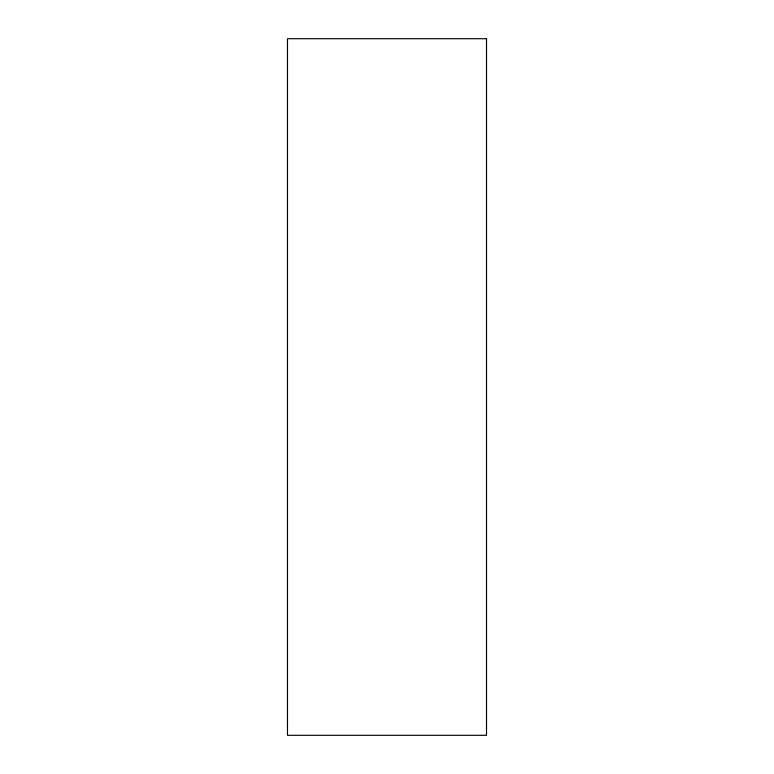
<?xml version="1.0" encoding="UTF-8"?>
<svg xmlns="http://www.w3.org/2000/svg" width="774" height="774" viewBox="0 0 774 774"><rect width="100%" height="100%" fill="white"/><g stroke="black" fill="none" stroke-linecap="round" stroke-linejoin="round"><path stroke-width="1.16" d="M486.517 38.7L287.483 38.7L287.483 735.3L486.517 735.3L486.517 38.7"/></g></svg>
